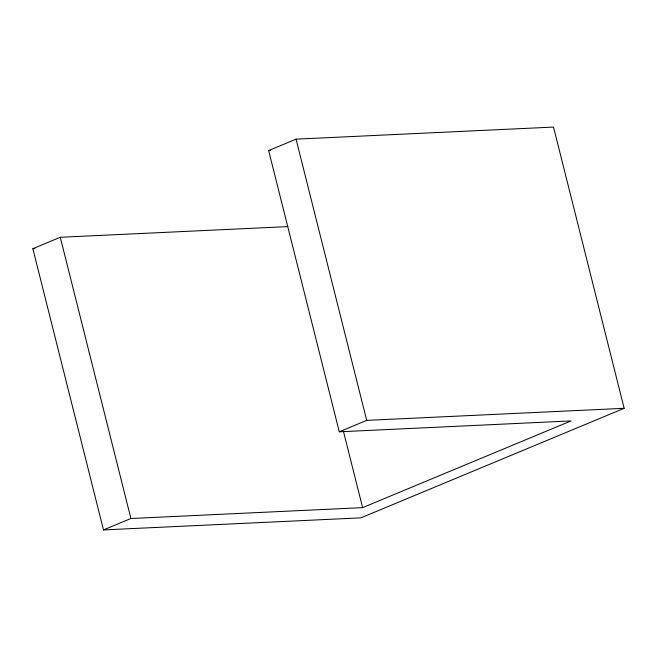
<?xml version="1.0" encoding="UTF-8"?>
<svg xmlns="http://www.w3.org/2000/svg" width="657" height="657" viewBox="0 0 657 657"><rect width="100%" height="100%" fill="white"/><g stroke="black" fill="none" stroke-linecap="round" stroke-linejoin="round"><path stroke-width="0.99" d="M103.486 529.92L130.907 518.513L362.615 507.639L570.99 420.923L339.283 431.797L268.647 150.568L296.061 139.153L553.514 127.08L624.15 408.309L360.939 517.847L103.486 529.92L32.85 248.691L60.272 237.284L287.873 226.608M339.283 431.797L366.705 420.381L624.15 408.309M268.647 150.568L270.692 150.469M32.85 248.691L34.895 248.601M296.061 139.153L366.705 420.381M343.389 431.123L362.615 507.639M60.272 237.284L130.907 518.513"/></g></svg>
